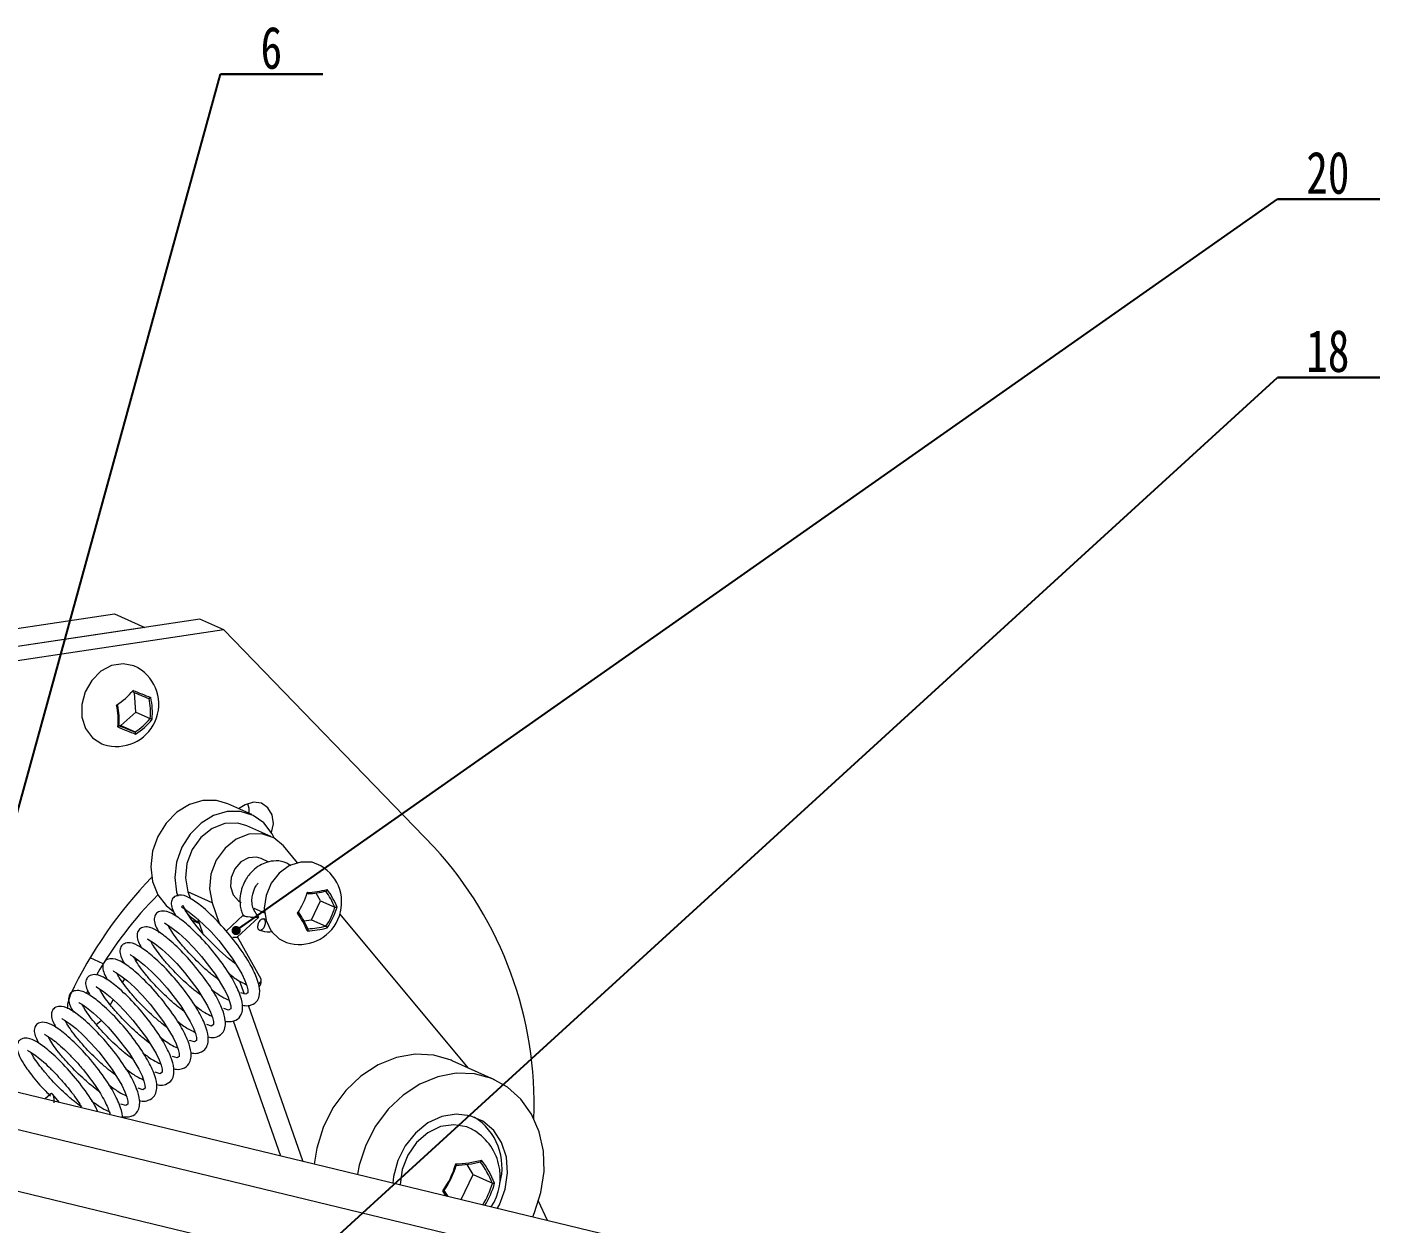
# Model space of a CAD drawing. Header units: millimetres. Extents: x 0 to 841, y 0 to 594.
# Drawn here: x 484.2 to 596.3, y 296.8 to 396 of the extents above; entities that cross this region are included whole.
import ezdxf

# ---------------------------------------------------------------- set-up
doc = ezdxf.new("R2010")
doc.units = ezdxf.units.MM
doc.layers.add('10', color=7, linetype='Continuous')
doc.styles.add('SLDTEXTSTYLE0', font='TXT', dxfattribs={"width": 0.75})
doc.dimstyles.new('SLDDIMSTYLE0', dxfattribs={"dimtxt": 0.18, "dimasz": 0.762, "dimexe": 0, "dimexo": 0.0625, "dimgap": 0, "dimtad": 0, "dimtih": 1, "dimtoh": 1, "dimdec": 0, "dimrnd": 1e-09, "dimzin": 0, "dimdsep": 46, "dimtxsty": 'Standard', "dimblk1": 'DOT', "dimblk2": 'DOT', "dimsah": 1, "dimcen": 0.09, "dimadec": 0, "dimazin": 0, "dimtfac": 0.762, "dimtdec": 0, "dimtofl": 0, "dimtmove": 0, "dimatfit": 3, "dimldrblk": 'DOT', "dimfxl": 0, "dimfrac": 2, "dimtolj": 1, "dimtzin": 0, "dimarcsym": 0})

# ---------------------------------------------------------------- blocks, each defined once
blk = doc.blocks.new('SW_NOTE_3')
at = {"layer": '10', "color": 0}
for p, q in [((0, 0), (8.49, 0)), ((8.49, 0), (0, 0)), ((0, 0), (8.49, 0)), ((8.49, 0), (0, 0)), ((0, 0), (8.49, 0)), ((8.49, 0), (0, 0))]:
    blk.add_line(p, q, dxfattribs=at)
at = {"layer": '10', "color": 0, "insert": (4.17, 3.96), "char_height": 3.5, "attachment_point": 2, "style": 'SLDTEXTSTYLE0'}
blk.add_mtext('18', dxfattribs=at)
blk = doc.blocks.new('_DOT')
at = {"color": 0, "linetype": 'ByBlock', "lineweight": -2}
blk.add_line((-0.5, 0), (-1, 0), dxfattribs=at)
at = {"color": 0, "linetype": 'ByBlock', "const_width": 0.5}
blk.add_lwpolyline([(-0.25, 0, 1), (0.25, 0, 1)], format="xyb", close=True, dxfattribs=at)
blk = doc.blocks.new('SW_NOTE_4')
at = {"layer": '10', "color": 0}
for p, q in [((0, 0), (8.49, 0)), ((8.49, 0), (0, 0)), ((0, 0), (8.49, 0)), ((8.49, 0), (0, 0)), ((0, 0), (8.49, 0)), ((8.49, 0), (0, 0))]:
    blk.add_line(p, q, dxfattribs=at)
at = {"layer": '10', "color": 0, "insert": (4.17, 3.96), "char_height": 3.5, "attachment_point": 2, "style": 'SLDTEXTSTYLE0'}
blk.add_mtext('20', dxfattribs=at)
blk = doc.blocks.new('SW_NOTE_5')
at = {"layer": '10', "color": 0}
for p, q in [((0, 0), (8.49, 0)), ((8.49, 0), (0, 0)), ((0, 0), (8.49, 0)), ((8.49, 0), (0, 0)), ((0, 0), (8.49, 0)), ((8.49, 0), (0, 0))]:
    blk.add_line(p, q, dxfattribs=at)
at = {"layer": '10', "color": 0, "insert": (4.21, 3.96), "char_height": 3.5, "attachment_point": 2, "style": 'SLDTEXTSTYLE0'}
blk.add_mtext('6', dxfattribs=at)

msp = doc.modelspace()

# ---------------------------------------------------------------- linework, layer by layer
at = {"color": 7, "linetype": 'Continuous', "lineweight": 15}
for p, q in [((498.52, 346.96), (389.84, 330.72)), ((482.8, 346.11), (491.46, 347.4)), ((491.46, 347.4), (493.96, 346.28)), ((500.52, 346.07), (498.52, 346.96)), ((493.96, 346.28), (390.04, 330.75)), ((500.52, 346.07), (391.84, 329.83)), ((517.96, 328.06), (500.52, 346.07)), ((493.23, 339.26), (493.13, 340.85)), ((491.98, 338.14), (493.23, 339.26)), ((493.23, 339.26), (494.41, 338.73)), ((491.82, 338.2), (491.98, 338.14)), ((491.98, 338.14), (493.16, 337.61)), ((502.84, 330.76), (500.84, 331.65)), ((502.3, 331.57), (501.74, 331.25)), ((504.43, 328.95), (502.43, 329.84)), ((506.62, 326.77), (505.46, 328.16)), ((504.26, 326.83), (503.61, 327.12)), ((499.55, 323.46), (497.55, 324.36)), ((497.55, 324.36), (497.75, 323.79)), ((508.54, 323.62), (508.18, 324.26)), ((499.55, 323.46), (500.14, 321.76)), ((503, 323.01), (503.89, 322.61)), ((507.79, 322.05), (508.54, 323.62)), ((508.54, 323.62), (509.73, 323.08)), ((545.77, 292.66), (422.36, 322.52)), ((497.88, 322.02), (498.46, 321.76)), ((498.33, 322.14), (498.74, 320.95)), ((502.12, 322.42), (500.71, 321.1)), ((501.64, 320.61), (503.41, 322.25)), ((502.72, 322.25), (502.48, 322.28)), ((503.4, 322.24), (503.33, 322.23)), ((504.06, 322.08), (503.82, 322.12)), ((507.16, 321.96), (507.79, 322.05)), ((507.79, 322.05), (508.98, 321.52)), ((520.81, 309.75), (510.15, 322.53)), ((503.61, 317.11), (501.65, 320.62)), ((490.53, 318.4), (489.44, 318.88)), ((493.23, 318.58), (493.35, 318.76)), ((492.1, 316.8), (492.31, 317.14)), ((501.83, 316.96), (502.2, 315.91)), ((560.77, 285.94), (437.36, 315.79)), ((489.14, 315.93), (489.24, 316.14)), ((491.1, 314.97), (491.34, 315.42)), ((502.53, 314.96), (507.07, 302.02)), ((501.3, 313.66), (505.23, 302.47)), ((554.9, 282.24), (441.9, 309.58)), ((522.96, 308.79), (519.46, 310.36)), ((486.14, 307.59), (485.71, 307.19)), ((486.91, 306.9), (486.33, 307.58)), ((521.18, 300.92), (520.7, 301.77)), ((520.19, 298.85), (521.18, 300.92)), ((521.18, 300.92), (522.78, 300.2)), ((527.35, 297.12), (526.61, 298.71))]:
    msp.add_line(p, q, dxfattribs=at)
at = {"color": 7, "linetype": 'Continuous', "lineweight": 15, "flags": 128}
for points in [[(493.41, 342.92), (493.07, 343.09), (492.17, 343.27), (491.22, 343.11), (490.33, 342.64), (489.57, 341.89), (489.02, 340.95), (488.74, 339.9), (488.75, 338.84), (489.06, 337.89), (489.63, 337.13), (490.4, 336.63), (490.56, 336.58)], [(500.84, 331.65), (499.91, 331.92), (498.79, 331.92), (497.67, 331.59), (496.63, 330.95), (495.73, 330.05), (495.04, 328.94), (494.61, 327.72), (494.46, 326.44), (494.61, 325.22), (495.04, 324.11), (495.73, 323.22), (496.35, 322.74)], [(504.73, 328.79), (504.54, 329.17), (503.85, 330.07), (502.96, 330.7), (501.91, 331.03), (500.79, 331.02), (499.67, 330.69), (498.63, 330.05), (497.73, 329.15), (497.04, 328.05), (496.61, 326.82), (496.46, 325.55), (496.61, 324.32), (496.7, 324.01)], [(504.48, 329.28), (504.63, 330.01), (504.52, 330.74), (504.17, 331.33), (503.63, 331.7), (502.97, 331.78), (502.3, 331.57)], [(502.43, 329.84), (501.67, 330.06), (500.6, 330.02), (499.55, 329.61), (498.62, 328.87), (497.89, 327.88), (497.45, 326.72), (497.33, 325.51), (497.55, 324.36)], [(505.46, 328.16), (504.66, 328.83), (503.67, 329.17), (502.6, 329.13), (501.55, 328.72), (500.62, 327.98), (499.89, 326.98), (499.45, 325.82), (499.33, 324.61), (499.55, 323.46)], [(503.61, 327.12), (503.24, 327.23), (502.57, 327.18), (501.93, 326.84), (501.42, 326.27), (501.12, 325.55), (501.08, 324.79), (501.29, 324.11), (501.74, 323.61), (501.97, 323.47)], [(508.57, 326.52), (507.83, 326.81), (506.9, 326.83), (505.96, 326.53), (505.12, 325.92), (504.45, 325.07), (504.02, 324.07), (503.87, 323), (504.02, 321.98), (504.45, 321.11), (505.12, 320.46), (505.72, 320.17)], [(501.5, 318.39), (500.92, 318.84), (500.19, 319.47), (498.9, 320.77), (498.32, 321.45), (497.82, 322.09), (497.46, 322.64), (497.26, 323.02), (497.16, 323.2), (497.12, 323.23), (497.06, 323.18), (497.01, 323.13), (497.06, 323.06), (497.27, 322.94), (497.66, 322.68), (498.21, 322.24), (498.82, 321.69), (499.46, 321.04), (500.1, 320.32), (501.21, 318.86), (502.01, 317.55), (502.26, 317.02), (502.43, 316.57), (502.51, 316.24), (502.51, 315.99), (502.34, 315.87), (501.94, 315.99), (501.94, 315.99)], [(497.3, 322.82), (497.73, 322.32), (498.45, 321.78)], [(495.6, 321.79), (495.64, 321.75), (495.85, 321.63), (496.24, 321.36), (496.79, 320.93), (497.4, 320.37), (498.04, 319.72), (498.67, 319), (499.79, 317.54), (500.59, 316.24), (500.84, 315.7), (501, 315.26), (501.09, 314.92), (501.09, 314.67), (500.92, 314.55), (500.52, 314.68), (500.52, 314.68)], [(494.18, 320.47), (494.22, 320.43), (494.43, 320.31), (494.82, 320.05), (495.37, 319.61), (495.98, 319.05), (496.62, 318.41), (497.25, 317.68), (498.37, 316.23), (499.17, 314.92), (499.42, 314.38), (499.58, 313.94), (499.67, 313.61), (499.67, 313.36), (499.5, 313.23), (499.1, 313.36), (499.1, 313.36)], [(492.76, 319.16), (492.8, 319.11), (493, 318.99), (493.4, 318.73), (493.95, 318.29), (494.56, 317.73), (495.19, 317.09), (495.83, 316.37), (496.95, 314.91), (497.74, 313.6), (498, 313.06), (498.16, 312.62), (498.25, 312.29), (498.25, 312.04), (498.08, 311.92), (497.68, 312.04), (497.68, 312.04)], [(491.34, 317.84), (491.38, 317.79), (491.58, 317.67), (491.98, 317.41), (492.53, 316.97), (493.14, 316.42), (493.77, 315.77), (494.41, 315.05), (495.53, 313.59), (496.32, 312.28), (496.58, 311.75), (496.74, 311.3), (496.83, 310.97), (496.83, 310.72), (496.66, 310.6), (496.26, 310.72), (496.26, 310.72)], [(489.92, 316.52), (489.96, 316.48), (490.16, 316.36), (490.56, 316.09), (491.11, 315.66), (491.72, 315.1), (492.35, 314.45), (492.99, 313.73), (494.11, 312.27), (494.9, 310.97), (495.16, 310.43), (495.32, 309.99), (495.4, 309.65), (495.41, 309.4), (495.24, 309.28), (494.84, 309.41), (494.84, 309.41)], [(503.39, 316.68), (503.44, 316.73), (503.56, 316.86), (503.62, 316.99), (503.62, 317.1), (503.61, 317.11)], [(487.78, 315.8), (487.57, 315.06), (487.56, 314.65)], [(488.5, 315.2), (488.54, 315.16), (488.74, 315.04), (489.14, 314.78), (489.69, 314.34), (490.3, 313.78), (490.93, 313.13), (491.57, 312.41), (492.69, 310.95), (493.48, 309.65), (493.74, 309.11), (493.9, 308.67), (493.98, 308.34), (493.99, 308.09), (493.81, 307.96), (493.42, 308.09), (493.42, 308.09)], [(487.08, 313.89), (487.12, 313.84), (487.32, 313.72), (487.72, 313.46), (488.27, 313.02), (488.88, 312.46), (489.51, 311.82), (490.15, 311.1), (491.27, 309.64), (492.06, 308.33), (492.32, 307.79), (492.48, 307.35), (492.56, 307.02), (492.57, 306.77), (492.39, 306.64), (491.99, 306.77), (491.99, 306.77)], [(489.94, 313.37), (490.34, 313.69), (490.36, 313.71)], [(519.46, 310.36), (519.37, 310.4), (517.92, 310.82), (516.39, 310.9), (514.83, 310.63), (513.31, 310.02), (511.89, 309.09), (510.62, 307.88), (509.56, 306.45), (508.75, 304.84), (508.22, 303.12), (508.02, 301.79)], [(526.12, 297.42), (526.27, 297.77), (526.81, 299.45), (527.06, 301.17), (527.01, 302.86), (526.66, 304.47), (526.03, 305.93), (525.14, 307.18), (524.03, 308.18), (522.73, 308.89), (521.3, 309.27), (519.79, 309.32), (518.27, 309.04), (516.78, 308.43), (515.39, 307.52), (514.14, 306.34), (513.1, 304.94), (512.29, 303.37), (511.75, 301.7), (511.61, 300.93)], [(523.19, 298.12), (523.36, 298.43), (523.84, 299.72), (524.04, 301.06), (523.94, 302.37), (523.55, 303.57), (522.89, 304.58), (522, 305.34), (520.94, 305.8), (519.78, 305.93), (518.59, 305.73), (517.44, 305.2), (516.4, 304.37), (515.55, 303.32), (514.93, 302.08), (514.59, 300.76), (514.53, 300.22)], [(521.12, 304.67), (520.65, 304.87), (519.59, 305.06), (518.48, 304.9), (517.42, 304.39), (516.49, 303.58), (515.76, 302.54), (515.3, 301.35), (515.14, 300.1)], [(518.94, 299.15), (518.84, 299.31), (518.66, 299.57)]]:
    msp.add_lwpolyline(points, dxfattribs=at)
at = {"color": 7, "linetype": 'Continuous', "lineweight": 15}
for centre, radius, start, end in [((491.63, 339.91), 3.5, 252.2042, 59.5036), ((488.6, 344.59), 5.64, 302.4674, 321.2371), ((527.07, 424.28), 90.06, 247.7524, 248.6744), ((527.97, 426.45), 92.28, 247.7201, 248.7082), ((486.07, 338.6), 5.69, 354.2278, 12.6266), ((486.3, 338.65), 5.55, 354.8317, 12.0226), ((488.89, 339.23), 5.55, 354.8318, 12.0226), ((488.91, 339.23), 5.69, 354.2279, 12.6264), ((490.17, 342.21), 5.49, 303.084, 320.6207), ((526.63, 423.2), 92.05, 247.7184, 248.7089), ((525.92, 421.52), 90.08, 247.7525, 248.6743), ((490.18, 342.19), 5.64, 302.4674, 321.2371), ((500.62, 331), 2.01, 355.8777, 19.4157), ((494.69, 306.75), 31.56, 357.8499, 42.4809), ((506.79, 323.5), 3.5, 252.2042, 59.5036), ((521.41, 299.72), 37.28, 136.1315, 154.4412), ((517.93, 301.37), 32.26, 135.1731, 150.0029), ((502.12, 325.81), 5.53, 324.4281, 344.2461), ((507.12, 332.07), 7.77, 272.3433, 284.6543), ((507.12, 331.76), 7.57, 272.7515, 284.2461), ((503.27, 320.34), 7.01, 23.0193, 35.5682), ((503.27, 320.33), 7.19, 22.5738, 36.0136), ((504.57, 324.6), 5.38, 325.0755, 343.5983), ((504.59, 324.59), 5.52, 324.4274, 344.2465), ((500.8, 318.37), 7.19, 22.5746, 36.0133), ((501.03, 318.56), 7.01, 23.0189, 35.5691), ((507.12, 328.89), 7.77, 272.3433, 284.6543), ((507.12, 328.86), 7.57, 272.7515, 284.2461), ((503.05, 316.91), 0.579, 313.1108, 8.207), ((518.63, 301.51), 4.95, 344.3549, 57.6628), ((518.93, 300.73), 4.5, 326.503, 60.9845), ((512.93, 303.7), 7.07, 324.2355, 344.4386), ((513.12, 303.6), 6.93, 324.7408, 343.9333), ((519.35, 311.73), 9.93, 272.222, 284.7756), ((519.35, 311.42), 9.74, 272.5409, 284.4567), ((514.46, 296.71), 9.02, 22.7897, 35.7981), ((514.46, 296.7), 9.2, 22.4424, 36.1453), ((509.06, 292.79), 11.87, 32.1862, 35.0344), ((516.13, 302.11), 6.92, 327.6939, 343.9468), ((516.13, 302.11), 7.09, 328.1698, 344.4208)]:
    msp.add_arc(centre, radius, start, end, dxfattribs=at)
for points, knots in [([(492.97, 340.92), (492.97, 340.92), (492.98, 340.91), (492.99, 340.92), (493, 340.94), (493.01, 340.96), (493.01, 340.99), (493, 341.03), (492.99, 341.05), (492.99, 341.07), (492.99, 341.07)], [0, 0, 0, 0, 0.129913, 0.260099, 0.3855, 0.51559, 0.661501, 0.831199, 0.990625, 1, 1, 1, 1]), ([(491.72, 339.8), (491.72, 339.8), (491.73, 339.8), (491.73, 339.8), (491.73, 339.8), (491.71, 339.8), (491.69, 339.81), (491.66, 339.83), (491.63, 339.84), (491.62, 339.84), (491.62, 339.84)], [0, 0, 0, 0, 0.129913, 0.260114, 0.385494, 0.515579, 0.661526, 0.831181, 0.990604, 1, 1, 1, 1]), ([(494.47, 340.48), (494.47, 340.48), (494.46, 340.47), (494.45, 340.45), (494.43, 340.43), (494.4, 340.4), (494.38, 340.39), (494.35, 340.38), (494.33, 340.38), (494.32, 340.38), (494.31, 340.38)], [0, 0, 0, 0, 0.009435, 0.168833, 0.338494, 0.484428, 0.614508, 0.739899, 0.870087, 1, 1, 1, 1]), ([(494.58, 338.66), (494.58, 338.66), (494.57, 338.66), (494.56, 338.67), (494.53, 338.68), (494.51, 338.69), (494.48, 338.7), (494.45, 338.71), (494.43, 338.72), (494.42, 338.72), (494.41, 338.73)], [0, 0, 0, 0, 0.009396, 0.168819, 0.338474, 0.484421, 0.614506, 0.739886, 0.870087, 1, 1, 1, 1]), ([(491.82, 338.15), (491.82, 338.14), (491.83, 338.14), (491.83, 338.12), (491.83, 338.11), (491.81, 338.09), (491.79, 338.06), (491.76, 338.04), (491.74, 338.03), (491.73, 338.02), (491.73, 338.02)], [0, 0, 0, 0, 0.129909, 0.260117, 0.385483, 0.515598, 0.661535, 0.831165, 0.990596, 1, 1, 1, 1]), ([(493.21, 337.43), (493.21, 337.43), (493.21, 337.44), (493.21, 337.46), (493.22, 337.49), (493.21, 337.53), (493.2, 337.56), (493.19, 337.58), (493.18, 337.6), (493.17, 337.61), (493.16, 337.61)], [0, 0, 0, 0, 0.009375, 0.168801, 0.338499, 0.48441, 0.6145, 0.739901, 0.870087, 1, 1, 1, 1]), ([(506.07, 326.51), (505.96, 326.59), (505.61, 326.86), (504.89, 326.97), (504.11, 326.85), (503.46, 326.55), (502.84, 326.09), (502.35, 325.45), (502.02, 324.72), (501.84, 323.98), (501.85, 323.3), (501.97, 322.73), (502.1, 322.46), (502.17, 322.33)], [0, 0, 0, 0, 0.057181, 0.184526, 0.29489, 0.376331, 0.470733, 0.595487, 0.675588, 0.770933, 0.879131, 0.938161, 1, 1, 1, 1]), ([(502.06, 314.97), (502.14, 314.95), (502.42, 314.89), (502.9, 314.99), (503.3, 315.26), (503.5, 315.79), (503.5, 316.45), (503.26, 317.29), (502.63, 318.57), (501.55, 320.16), (500.18, 321.78), (498.86, 323.04), (497.87, 323.78), (497.12, 324.14), (496.49, 324.04), (496.23, 323.78), (496.09, 323.21), (496.36, 322.69), (496.55, 322.35)], [0, 0, 0, 0, 0.014603, 0.056192, 0.123587, 0.17083, 0.206589, 0.273794, 0.352279, 0.445649, 0.540892, 0.633972, 0.712927, 0.784735, 0.829605, 0.874953, 0.917806, 1, 1, 1, 1]), ([(503.42, 322.27), (503.2, 322.55), (502.89, 322.96), (502.83, 323.69), (502.93, 324.26), (503.09, 324.75), (503.3, 325.01), (503.36, 325.09)], [0, 0, 0, 0, 0.378166, 0.543665, 0.689551, 0.91304, 1, 1, 1, 1]), ([(507.48, 324.2), (507.48, 324.2), (507.49, 324.19), (507.5, 324.2), (507.5, 324.21), (507.49, 324.23), (507.48, 324.25), (507.46, 324.28), (507.45, 324.3), (507.44, 324.31), (507.44, 324.31)], [0, 0, 0, 0, 0.129909, 0.260073, 0.385468, 0.515616, 0.661521, 0.831167, 0.990595, 1, 1, 1, 1]), ([(509.09, 324.56), (509.09, 324.56), (509.08, 324.55), (509.08, 324.52), (509.07, 324.49), (509.05, 324.46), (509.03, 324.44), (509.01, 324.42), (508.99, 324.42), (508.98, 324.42), (508.98, 324.42)], [0, 0, 0, 0, 0.009405, 0.168833, 0.338479, 0.484384, 0.614532, 0.739927, 0.870091, 1, 1, 1, 1]), ([(509.91, 323.09), (509.91, 323.09), (509.9, 323.09), (509.89, 323.08), (509.86, 323.08), (509.83, 323.07), (509.8, 323.07), (509.77, 323.07), (509.75, 323.08), (509.73, 323.08), (509.73, 323.08)], [0, 0, 0, 0, 0.009401, 0.168818, 0.338469, 0.484401, 0.614509, 0.739904, 0.870088, 1, 1, 1, 1]), ([(500.64, 313.65), (500.72, 313.63), (501, 313.57), (501.48, 313.68), (501.88, 313.94), (502.08, 314.47), (502.08, 315.13), (501.84, 315.97), (501.21, 317.25), (500.13, 318.84), (498.76, 320.46), (497.44, 321.72), (496.45, 322.46), (495.7, 322.82), (495.07, 322.73), (494.81, 322.46), (494.67, 321.87), (494.96, 321.32), (495.16, 320.95)], [0, 0, 0, 0, 0.014503, 0.055806, 0.12274, 0.169658, 0.205172, 0.271917, 0.349864, 0.442593, 0.537183, 0.629625, 0.708039, 0.779355, 0.823917, 0.868954, 0.911514, 1, 1, 1, 1]), ([(502.48, 322.28), (502.43, 322.29), (502.35, 322.31), (502.25, 322.33), (502.19, 322.35), (502.15, 322.37), (502.11, 322.39), (502.12, 322.41), (502.12, 322.42)], [0, 0, 0, 0, 0.249569, 0.378291, 0.500024, 0.623637, 0.750095, 1, 1, 1, 1]), ([(503.33, 322.23), (503.3, 322.22), (503.22, 322.22), (503.07, 322.22), (502.89, 322.23), (502.77, 322.24), (502.72, 322.25)], [0, 0, 0, 0, 0.21382, 0.500912, 0.793503, 1, 1, 1, 1]), ([(503.24, 322.34), (503.28, 322.33), (503.34, 322.32), (503.4, 322.29), (503.42, 322.26), (503.41, 322.25), (503.4, 322.24)], [0, 0, 0, 0, 0.256143, 0.499061, 0.736285, 1, 1, 1, 1]), ([(503.9, 321.53), (503.92, 321.59), (503.96, 321.7), (503.96, 321.85), (503.94, 321.97), (503.9, 322.06), (503.83, 322.12), (503.75, 322.13), (503.66, 322.1), (503.56, 322.03), (503.47, 321.91), (503.4, 321.76), (503.35, 321.59), (503.34, 321.44), (503.36, 321.32), (503.4, 321.23), (503.47, 321.17), (503.56, 321.16), (503.65, 321.19), (503.74, 321.26), (503.83, 321.38), (503.88, 321.48), (503.9, 321.53)], [0, 0, 0, 0, 0.054166, 0.111608, 0.153834, 0.200416, 0.250565, 0.300605, 0.346993, 0.389094, 0.446287, 0.50026, 0.554324, 0.611723, 0.653923, 0.700367, 0.750388, 0.80032, 0.846642, 0.88871, 0.945952, 1, 1, 1, 1]), ([(506.73, 322.64), (506.73, 322.63), (506.74, 322.63), (506.74, 322.62), (506.73, 322.61), (506.71, 322.61), (506.69, 322.6), (506.65, 322.6), (506.63, 322.6), (506.62, 322.6), (506.61, 322.6)], [0, 0, 0, 0, 0.129912, 0.260096, 0.385491, 0.515599, 0.661531, 0.831182, 0.990599, 1, 1, 1, 1]), ([(499.22, 312.33), (499.3, 312.32), (499.58, 312.25), (500.05, 312.36), (500.46, 312.63), (500.66, 313.15), (500.66, 313.82), (500.42, 314.65), (499.79, 315.93), (498.7, 317.53), (497.34, 319.14), (496.02, 320.4), (495.02, 321.14), (494.28, 321.51), (493.65, 321.41), (493.39, 321.14), (493.25, 320.57), (493.52, 320.05), (493.7, 319.71)], [0, 0, 0, 0, 0.014603, 0.056191, 0.123588, 0.17083, 0.206589, 0.273794, 0.352279, 0.445649, 0.540892, 0.633972, 0.712927, 0.784735, 0.829604, 0.874953, 0.917806, 1, 1, 1, 1]), ([(500.11, 317.05), (499.91, 317.2), (499.47, 317.53), (498.55, 318.34), (497.64, 319.26), (496.87, 320.15), (496.39, 320.78), (496.05, 321.31), (495.94, 321.51), (495.89, 321.59)], [0, 0, 0, 0, 0.115097, 0.247379, 0.500659, 0.63434, 0.771613, 0.907795, 1, 1, 1, 1]), ([(503.49, 321.18), (503.76, 321.09), (504.11, 320.99), (504.48, 321.07), (504.55, 321.09)], [0, 0, 0, 0, 0.793581, 1, 1, 1, 1]), ([(507.48, 321.3), (507.48, 321.3), (507.49, 321.29), (507.5, 321.27), (507.5, 321.25), (507.49, 321.22), (507.48, 321.19), (507.46, 321.16), (507.45, 321.14), (507.44, 321.13), (507.44, 321.13)], [0, 0, 0, 0, 0.129911, 0.260105, 0.385459, 0.515609, 0.661516, 0.831164, 0.990595, 1, 1, 1, 1]), ([(509.09, 321.38), (509.09, 321.38), (509.08, 321.38), (509.08, 321.4), (509.07, 321.43), (509.05, 321.45), (509.03, 321.48), (509.01, 321.5), (508.99, 321.51), (508.98, 321.52), (508.98, 321.52)], [0, 0, 0, 0, 0.009405, 0.168836, 0.338484, 0.484391, 0.614541, 0.739895, 0.870089, 1, 1, 1, 1]), ([(497.8, 311.01), (497.88, 311), (498.16, 310.94), (498.63, 311.04), (499.04, 311.31), (499.24, 311.84), (499.24, 312.5), (499, 313.34), (498.37, 314.62), (497.28, 316.21), (495.92, 317.83), (494.6, 319.08), (493.6, 319.83), (492.86, 320.19), (492.23, 320.09), (491.97, 319.83), (491.83, 319.25), (492.1, 318.74), (492.28, 318.39)], [0, 0, 0, 0, 0.014603, 0.056191, 0.123588, 0.17083, 0.206589, 0.273794, 0.352279, 0.445649, 0.540892, 0.633972, 0.712927, 0.784735, 0.829605, 0.874953, 0.917806, 1, 1, 1, 1]), ([(498.66, 315.76), (498.46, 315.9), (498.03, 316.23), (497.13, 317.02), (496.22, 317.94), (495.45, 318.83), (494.97, 319.46), (494.64, 319.96), (494.54, 320.15), (494.51, 320.22)], [0, 0, 0, 0, 0.111612, 0.24764, 0.50809, 0.645556, 0.786716, 0.926753, 1, 1, 1, 1]), ([(501.28, 320.61), (501.34, 320.6), (501.46, 320.59), (501.58, 320.59), (501.63, 320.6), (501.65, 320.62), (501.65, 320.63), (501.64, 320.63)], [0, 0, 0, 0, 0.306613, 0.612852, 0.775032, 0.91986, 1, 1, 1, 1]), ([(496.38, 309.7), (496.45, 309.68), (496.74, 309.62), (497.21, 309.72), (497.62, 309.99), (497.81, 310.52), (497.82, 311.18), (497.58, 312.02), (496.94, 313.3), (495.86, 314.89), (494.5, 316.51), (493.18, 317.77), (492.18, 318.51), (491.44, 318.87), (490.81, 318.77), (490.55, 318.51), (490.41, 317.94), (490.68, 317.42), (490.86, 317.08)], [0, 0, 0, 0, 0.0146031, 0.0561915, 0.1235877, 0.1708301, 0.2065886, 0.2737942, 0.3522792, 0.4456492, 0.5408922, 0.6339717, 0.7129273, 0.7847351, 0.8296049, 0.8749534, 0.917806, 1, 1, 1, 1]), ([(497.24, 314.44), (497.04, 314.58), (496.61, 314.91), (495.71, 315.7), (494.8, 316.62), (494.03, 317.51), (493.55, 318.15), (493.21, 318.67), (493.1, 318.88), (493.05, 318.96)], [0, 0, 0, 0, 0.109255, 0.242411, 0.497363, 0.631927, 0.770106, 0.907186, 1, 1, 1, 1]), ([(494.96, 308.38), (495.03, 308.36), (495.32, 308.3), (495.79, 308.41), (496.2, 308.67), (496.39, 309.2), (496.4, 309.86), (496.16, 310.7), (495.52, 311.98), (494.44, 313.57), (493.08, 315.19), (491.76, 316.45), (490.76, 317.19), (490.02, 317.55), (489.39, 317.46), (489.13, 317.19), (488.99, 316.62), (489.26, 316.1), (489.44, 315.76)], [0, 0, 0, 0, 0.014603, 0.056192, 0.123587, 0.17083, 0.206588, 0.273794, 0.352279, 0.445649, 0.540892, 0.633972, 0.712927, 0.784735, 0.829605, 0.874953, 0.917806, 1, 1, 1, 1]), ([(495.82, 313.12), (495.62, 313.27), (495.19, 313.59), (494.29, 314.39), (493.38, 315.3), (492.61, 316.19), (492.13, 316.83), (491.78, 317.36), (491.68, 317.56), (491.63, 317.64)], [0, 0, 0, 0, 0.1092554, 0.2424113, 0.4973632, 0.6319266, 0.7701059, 0.907186, 1, 1, 1, 1]), ([(500.93, 317.59), (501.22, 317.37), (501.75, 316.96), (502.19, 316.77), (502.38, 316.69)], [0, 0, 0, 0, 0.552004, 1, 1, 1, 1]), ([(494.4, 311.8), (494.2, 311.95), (493.77, 312.27), (492.86, 313.07), (491.96, 313.99), (491.19, 314.88), (490.7, 315.51), (490.36, 316.04), (490.26, 316.24), (490.21, 316.32)], [0, 0, 0, 0, 0.109255, 0.242411, 0.497363, 0.631927, 0.770107, 0.907186, 1, 1, 1, 1]), ([(499.51, 316.27), (499.8, 316.05), (500.33, 315.65), (500.77, 315.46), (500.96, 315.37)], [0, 0, 0, 0, 0.552004, 1, 1, 1, 1]), ([(493.54, 307.06), (493.61, 307.05), (493.9, 306.98), (494.37, 307.09), (494.78, 307.35), (494.97, 307.88), (494.98, 308.55), (494.74, 309.38), (494.1, 310.66), (493.02, 312.26), (491.66, 313.87), (490.34, 315.13), (489.34, 315.87), (488.6, 316.23), (487.97, 316.14), (487.71, 315.87), (487.57, 315.28), (487.85, 314.74), (488.05, 314.38)], [0, 0, 0, 0, 0.014527, 0.055899, 0.122945, 0.169941, 0.205514, 0.27237, 0.350447, 0.443331, 0.538079, 0.630675, 0.70922, 0.780654, 0.825291, 0.870403, 0.913033, 1, 1, 1, 1]), ([(492.12, 305.74), (492.19, 305.73), (492.48, 305.67), (492.95, 305.77), (493.36, 306.04), (493.55, 306.57), (493.56, 307.23), (493.32, 308.07), (492.68, 309.35), (491.6, 310.94), (490.23, 312.56), (488.92, 313.81), (487.92, 314.56), (487.18, 314.92), (486.54, 314.82), (486.29, 314.55), (486.15, 313.98), (486.42, 313.47), (486.6, 313.12)], [0, 0, 0, 0, 0.0146031, 0.0561915, 0.1235874, 0.1708298, 0.2065884, 0.273794, 0.352279, 0.4456489, 0.540892, 0.6339718, 0.7129272, 0.7847351, 0.8296049, 0.8749534, 0.917806, 1, 1, 1, 1]), ([(492.98, 310.49), (492.78, 310.63), (492.35, 310.96), (491.44, 311.75), (490.54, 312.67), (489.77, 313.56), (489.28, 314.19), (488.94, 314.72), (488.84, 314.92), (488.79, 315.01)], [0, 0, 0, 0, 0.109255, 0.242411, 0.497365, 0.631927, 0.770107, 0.907186, 1, 1, 1, 1]), ([(498.09, 314.96), (498.38, 314.73), (498.91, 314.33), (499.35, 314.14), (499.54, 314.05)], [0, 0, 0, 0, 0.552004, 1, 1, 1, 1]), ([(492.12, 305.64), (492.12, 305.69), (492.13, 306.02), (491.89, 306.75), (491.27, 308.03), (490.18, 309.62), (488.81, 311.24), (487.5, 312.5), (486.5, 313.24), (485.76, 313.6), (485.12, 313.5), (484.87, 313.24), (484.73, 312.67), (485, 312.15), (485.18, 311.81)], [0, 0, 0, 0, 0.012813, 0.096432, 0.194085, 0.310259, 0.428763, 0.544576, 0.642815, 0.732161, 0.787989, 0.844413, 0.897732, 1, 1, 1, 1]), ([(491.56, 309.17), (491.36, 309.31), (490.93, 309.64), (490.02, 310.43), (489.12, 311.35), (488.35, 312.24), (487.86, 312.88), (487.52, 313.4), (487.41, 313.61), (487.37, 313.69)], [0, 0, 0, 0, 0.109255, 0.242411, 0.497364, 0.631926, 0.770106, 0.907185, 1, 1, 1, 1]), ([(496.67, 313.64), (496.96, 313.42), (497.49, 313.01), (497.93, 312.82), (498.12, 312.74)], [0, 0, 0, 0, 0.552004, 1, 1, 1, 1]), ([(490.09, 306.13), (490.01, 306.3), (489.7, 306.96), (488.75, 308.31), (487.4, 309.92), (486.08, 311.18), (485.08, 311.92), (484.34, 312.28), (483.7, 312.19), (483.44, 311.92), (483.31, 311.26), (483.72, 310.37), (484.6, 309.13), (485.43, 308.14), (486.02, 307.57), (486.16, 307.44)], [0, 0, 0, 0, 0.036686, 0.141611, 0.24864, 0.353239, 0.441965, 0.52266, 0.573082, 0.624042, 0.672198, 0.792539, 0.874519, 0.971237, 1, 1, 1, 1]), ([(485.66, 312.57), (485.66, 312.56), (485.67, 312.53), (485.89, 312.42), (486.29, 312.16), (486.83, 311.73), (487.45, 311.17), (488.09, 310.51), (488.92, 309.57), (489.87, 308.35), (490.57, 307.2), (490.91, 306.46), (491.05, 306.08), (491.09, 305.94), (491.1, 305.89)], [0, 0, 0, 0, 0.053204, 0.120551, 0.197953, 0.282644, 0.366227, 0.448088, 0.530129, 0.685112, 0.829312, 0.89844, 0.968579, 1, 1, 1, 1]), ([(490.13, 307.85), (489.94, 308), (489.51, 308.32), (488.6, 309.12), (487.69, 310.03), (486.93, 310.92), (486.44, 311.56), (486.1, 312.09), (485.99, 312.29), (485.95, 312.37)], [0, 0, 0, 0, 0.109256, 0.242411, 0.497364, 0.631925, 0.770106, 0.907186, 1, 1, 1, 1]), ([(495.25, 312.32), (495.54, 312.1), (496.07, 311.69), (496.51, 311.5), (496.7, 311.42)], [0, 0, 0, 0, 0.552004, 1, 1, 1, 1]), ([(484.24, 311.25), (484.24, 311.24), (484.25, 311.21), (484.47, 311.1), (484.87, 310.84), (485.41, 310.41), (486.03, 309.85), (486.67, 309.19), (487.5, 308.26), (488.26, 307.31), (488.62, 306.69), (488.71, 306.53)], [0, 0, 0, 0, 0.07219, 0.163571, 0.268594, 0.383507, 0.496917, 0.607991, 0.719308, 0.929597, 1, 1, 1, 1]), ([(488.71, 306.53), (488.52, 306.68), (488.09, 307), (487.18, 307.8), (486.27, 308.72), (485.51, 309.61), (485.02, 310.24), (484.68, 310.77), (484.57, 310.97), (484.53, 311.05)], [0, 0, 0, 0, 0.109256, 0.242412, 0.497364, 0.631925, 0.770106, 0.907186, 1, 1, 1, 1]), ([(493.82, 311), (494.12, 310.78), (494.65, 310.38), (495.09, 310.19), (495.28, 310.1)], [0, 0, 0, 0, 0.552004, 1, 1, 1, 1]), ([(492.4, 309.69), (492.7, 309.46), (493.23, 309.06), (493.66, 308.87), (493.86, 308.78)], [0, 0, 0, 0, 0.552004, 1, 1, 1, 1]), ([(486.45, 306.86), (486.46, 306.93), (486.47, 307.09), (486.45, 307.28), (486.42, 307.42), (486.38, 307.52), (486.33, 307.59), (486.28, 307.63), (486.22, 307.64), (486.17, 307.62), (486.15, 307.6), (486.14, 307.59)], [0, 0, 0, 0, 0.193115, 0.385988, 0.48814, 0.579355, 0.677712, 0.770792, 0.864341, 0.963175, 1, 1, 1, 1]), ([(490.98, 308.37), (491.28, 308.15), (491.81, 307.74), (492.24, 307.55), (492.44, 307.46)], [0, 0, 0, 0, 0.552003, 1, 1, 1, 1]), ([(489.56, 307.05), (489.86, 306.83), (490.39, 306.42), (490.82, 306.23), (491.02, 306.15)], [0, 0, 0, 0, 0.552003, 1, 1, 1, 1]), ([(519.79, 301.68), (519.79, 301.68), (519.8, 301.69), (519.8, 301.7), (519.79, 301.72), (519.78, 301.74), (519.76, 301.77), (519.75, 301.79), (519.74, 301.8), (519.74, 301.8)], [0, 0, 0, 0, 0.1491, 0.292194, 0.439981, 0.605733, 0.798948, 0.989275, 1, 1, 1, 1]), ([(521.88, 302.12), (521.88, 302.12), (521.88, 302.11), (521.88, 302.09), (521.87, 302.05), (521.85, 302.03), (521.83, 302), (521.81, 301.99), (521.79, 301.98), (521.78, 301.98), (521.78, 301.98)], [0, 0, 0, 0, 0.00933, 0.175019, 0.343222, 0.487525, 0.616173, 0.74075, 0.870544, 1, 1, 1, 1]), ([(518.78, 299.6), (518.78, 299.6), (518.79, 299.6), (518.79, 299.59), (518.78, 299.58), (518.76, 299.58), (518.74, 299.57), (518.7, 299.57), (518.68, 299.57), (518.66, 299.57), (518.66, 299.57)], [0, 0, 0, 0, 0.129464, 0.259273, 0.383829, 0.512507, 0.656807, 0.825008, 0.990675, 1, 1, 1, 1]), ([(522.96, 300.21), (522.96, 300.21), (522.95, 300.21), (522.94, 300.2), (522.91, 300.2), (522.88, 300.19), (522.85, 300.19), (522.82, 300.19), (522.8, 300.2), (522.78, 300.2), (522.78, 300.2)], [0, 0, 0, 0, 0.009332, 0.174997, 0.34319, 0.487488, 0.61618, 0.740723, 0.870539, 1, 1, 1, 1])]:
    msp.add_open_spline(points, degree=3, knots=knots, dxfattribs=at)

# ---------------------------------------------------------------- block references
at = {"layer": '10'}
for name, p in [('SW_NOTE_5', (500.25, 392.12)), ('SW_NOTE_4', (587.86, 381.76)), ('SW_NOTE_3', (587.86, 366.99))]:
    msp.add_blockref(name, p, dxfattribs=at)

# ---------------------------------------------------------------- leaders
for points in [[(462.51, 255.11), (500.25, 392.12)], [(501.54, 321.15), (587.86, 381.76)], [(494.99, 282.19), (587.86, 366.99)]]:
    msp.add_leader(points, dimstyle='SLDDIMSTYLE0', dxfattribs=at)

doc.saveas('drawing.dxf')
